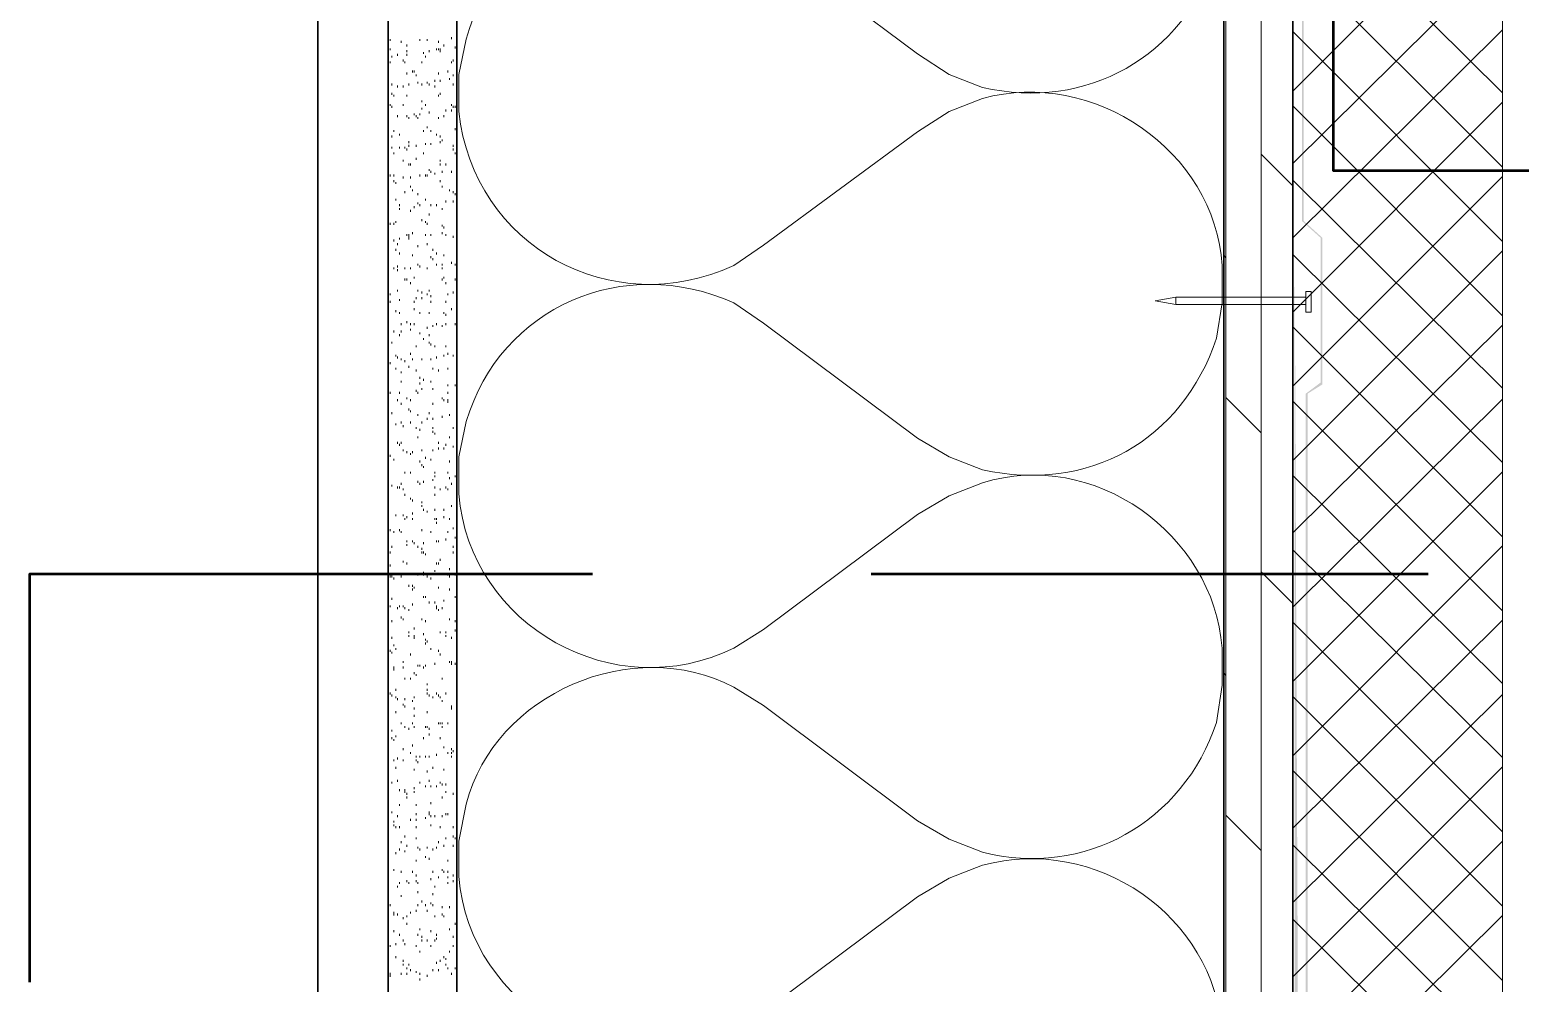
# Model space of a CAD drawing. Header units: inches. Extents: x 5 to 516, y -193 to 129.
# Drawn here: x 48.831 to 49.723, y -190.032 to -189.461 of the extents above; entities that cross this region are included whole.
import ezdxf

# ---------------------------------------------------------------- set-up
doc = ezdxf.new("R2010")
doc.units = ezdxf.units.IN
doc.header["$MEASUREMENT"] = 0
doc.layers.add('PDF7_Geometry', color=7, linetype='Continuous')
doc.layers.add('PDF7_Solid Fills', color=7, linetype='Continuous')

msp = doc.modelspace()

# ---------------------------------------------------------------- hatches: boundary and pattern name
at = {"layer": 'PDF7_Solid Fills', "transparency": 33554559}
h = msp.add_hatch(color=256, dxfattribs=at)
h.paths.add_polyline_path([(49.5935534, -190.8846732), (49.5879978, -189.5746731), (49.5879978, -190.8891177), (49.8679977, -190.8891177), (49.8702199, -190.8846734), (49.9935527, -190.8846734), (49.9935527, -190.8791178), (49.8668867, -190.8791178), (49.8646645, -190.8846734)])
h.paths.add_polyline_path([(49.5935532, -189.5757854), (49.5924421, -172.2280057), (49.5924421, -189.5757854)])
for points in [[(49.5935531, -189.5757843), (49.592442, -189.5757843), (49.6035532, -189.5857843), (49.6046642, -189.5857843)], [(49.6046638, -189.5857844), (49.6035527, -189.5857844), (49.6035527, -189.6724511), (49.5946638, -189.6791176), (49.5957749, -189.6791176), (49.6046638, -189.6735622)], [(49.5957753, -189.6791176), (49.5946642, -189.6791176), (49.5946642, -190.8946733), (49.5957753, -190.8946733)]]:
    msp.add_hatch(color=256, dxfattribs=at).paths.add_polyline_path(points)

# ---------------------------------------------------------------- linework, layer by layer
at = {"layer": 'PDF7_Geometry', "lineweight": 35}
for points in [[(49.545775, -172.2280057), (49.545775, -190.8946738), (49.5868862, -190.8946738), (49.5868862, -172.2280057)], [(49.0035534, -182.0613395), (49.0035534, -190.3857844), (49.0457756, -190.3857844), (49.0457756, -182.0613395)], [(49.045775, -182.0613392), (49.045775, -190.8535621), (49.0868861, -190.8535621), (49.0868861, -182.0613392)]]:
    msp.add_lwpolyline(points, close=True, dxfattribs=at)
at = {"layer": 'PDF7_Geometry', "lineweight": 15}
for points in [[(49.5468861, -190.8946733), (49.5468861, -172.2280051)], [(49.5679975, -190.8946733), (49.5679975, -172.2280051)], [(49.7124417, -189.4991176), (49.5868862, -189.3746732)], [(49.5868867, -189.4980065), (49.7124423, -189.372451)], [(49.2524424, -189.3957844), (49.2702201, -189.4068955), (49.3624424, -189.4757844), (49.3813313, -189.4880066), (49.4013313, -189.4957844)], [(49.5868867, -189.5413398), (49.7124423, -189.4168954)], [(49.7124417, -189.5435622), (49.5868862, -189.4180067)], [(49.5868867, -189.5857844), (49.7124423, -189.46134)], [(49.0468861, -189.4680069), (49.0468861, -189.4668958)], [(49.0535528, -189.469118), (49.0535528, -189.4680069)], [(49.0568861, -189.4713401), (49.0568861, -189.470229)], [(49.0646639, -189.4680069), (49.0646639, -189.4668958)], [(49.0691083, -189.4680069), (49.0691083, -189.4668958)], [(49.075775, -189.469118), (49.075775, -189.4680069)], [(49.0791083, -189.4713401), (49.0791083, -189.470229)], [(49.0835528, -189.4668958), (49.0835528, -189.4657848)], [(49.0924423, -189.4668955), (49.0879979, -189.4880066), (49.0879979, -189.5102288)], [(49.7124417, -189.5880066), (49.5868862, -189.462451)], [(49.0468861, -189.4735622), (49.0468861, -189.4724512)], [(49.0479972, -189.4780071), (49.0479972, -189.476896)], [(49.0513306, -189.476896), (49.0513306, -189.4757844)], [(49.0546639, -189.4802292), (49.0546639, -189.4791181)], [(49.0568861, -189.4746733), (49.0568861, -189.4735622)], [(49.0568861, -189.476896), (49.0568861, -189.4757844)], [(49.0668861, -189.4757844), (49.0668861, -189.4746733)], [(49.0679972, -189.4780071), (49.0679972, -189.476896)], [(49.0702194, -189.4746733), (49.0702194, -189.4735622)], [(49.0746639, -189.4735622), (49.0746639, -189.4724512)], [(49.075775, -189.4735622), (49.075775, -189.4724512)], [(49.0768861, -189.4746733), (49.0768861, -189.4735622), (49.0768861, -189.4724512)], [(49.0846639, -189.4802292), (49.0846639, -189.4791181)], [(49.085775, -189.4724512), (49.085775, -189.4713401)], [(49.0468861, -189.4813403), (49.0468861, -189.4802292)], [(49.055775, -189.4813403), (49.055775, -189.4802292)], [(49.0568861, -189.4880067), (49.0568861, -189.4868956)], [(49.0602194, -189.4868956), (49.0602194, -189.4857845)], [(49.0613306, -189.4868956), (49.0613306, -189.4857845)], [(49.0624417, -189.4891177), (49.0624417, -189.4880067)], [(49.065775, -189.4813403), (49.065775, -189.4802292)], [(49.075775, -189.4880067), (49.075775, -189.4868956)], [(49.0813306, -189.4868956), (49.0813306, -189.4857845)], [(49.0835528, -189.4813403), (49.0835528, -189.4802292)], [(49.0846639, -189.4891177), (49.0846639, -189.4880067)], [(49.0479972, -189.4946736), (49.0479972, -189.4935626)], [(49.0513306, -189.4957847), (49.0513306, -189.4946736)], [(49.0546639, -189.4957847), (49.0546639, -189.4946736)], [(49.0579972, -189.4946736), (49.0579972, -189.4935626)], [(49.0635528, -189.4935626), (49.0635528, -189.4924515)], [(49.065775, -189.4946736), (49.065775, -189.4935626)], [(49.0691083, -189.4935626), (49.0691083, -189.4924515)], [(49.0702194, -189.4946736), (49.0702194, -189.4935626)], [(49.0735528, -189.4924515), (49.0735528, -189.4913404)], [(49.0735528, -189.4957847), (49.0735528, -189.4946736)], [(49.0768861, -189.4924515), (49.0768861, -189.4913404)], [(49.0824417, -189.4913404), (49.0824417, -189.4902288)], [(49.0846639, -189.4946736), (49.0846639, -189.4935626)], [(49.0468861, -189.5068959), (49.0468861, -189.5057848)], [(49.0479972, -189.500229), (49.0479972, -189.4991179)], [(49.0491083, -189.50134), (49.0491083, -189.500229)], [(49.0546639, -189.5068959), (49.0546639, -189.5057848)], [(49.0568861, -189.50134), (49.0568861, -189.500229)], [(49.065775, -189.5046738), (49.065775, -189.5035622)], [(49.0679972, -189.5068959), (49.0679972, -189.5057848)], [(49.075775, -189.50134), (49.075775, -189.500229)], [(49.0768861, -189.500229), (49.0768861, -189.4991179)], [(49.0835528, -189.5068959), (49.0835528, -189.5057848)], [(49.4013313, -189.502451), (49.3813313, -189.5102288), (49.3624424, -189.522451)], [(49.5868867, -189.6302288), (49.7124423, -189.5046732)], [(49.0479972, -189.508007), (49.0479972, -189.5068959)], [(49.0513306, -189.5135623), (49.0513306, -189.5124513)], [(49.0568861, -189.5135623), (49.0568861, -189.5124513)], [(49.0579972, -189.5146734), (49.0579972, -189.5135623)], [(49.0613306, -189.5124513), (49.0613306, -189.5113402)], [(49.0624417, -189.5135623), (49.0624417, -189.5124513)], [(49.0635528, -189.5146734), (49.0635528, -189.5135623)], [(49.0646639, -189.5124513), (49.0646639, -189.5113402)], [(49.065775, -189.5091181), (49.065775, -189.508007)], [(49.0702194, -189.5113402), (49.0702194, -189.5102291)], [(49.075775, -189.5146734), (49.075775, -189.5135623)], [(49.0791083, -189.5135623), (49.0791083, -189.5124513)], [(49.0802194, -189.5102291), (49.0802194, -189.5091181)], [(49.0835528, -189.5102291), (49.0835528, -189.5091181)], [(49.0846639, -189.508007), (49.0846639, -189.5068959)], [(49.085775, -189.508007), (49.085775, -189.5068959)], [(49.7124417, -189.6324509), (49.5868862, -189.5068953)], [(49.0524417, -189.5246735), (49.0524417, -189.5235625)], [(49.0668861, -189.5224514), (49.0668861, -189.5213403)], [(49.0691083, -189.5202293), (49.0691083, -189.5191182)], [(49.0713306, -189.5224514), (49.0713306, -189.5213403)], [(49.0746639, -189.5246735), (49.0746639, -189.5235625)], [(49.085775, -189.5213403), (49.085775, -189.5202293)], [(49.2524424, -189.6024511), (49.2702201, -189.5902288), (49.3624424, -189.522451)], [(49.0479972, -189.5257846), (49.0479972, -189.5246735)], [(49.0479972, -189.5324516), (49.0479972, -189.5313399)], [(49.0524417, -189.5324516), (49.0524417, -189.5313399)], [(49.055775, -189.5324516), (49.055775, -189.5313399)], [(49.0568861, -189.5335626), (49.0568861, -189.5324516)], [(49.0579972, -189.5291178), (49.0579972, -189.5280067)], [(49.0579972, -189.5313399), (49.0579972, -189.5302289)], [(49.0624417, -189.5313399), (49.0624417, -189.5302289)], [(49.0679972, -189.5302289), (49.0679972, -189.5291178)], [(49.0713306, -189.5302289), (49.0713306, -189.5291178)], [(49.0768861, -189.5257846), (49.0768861, -189.5246735)], [(49.0779972, -189.5280067), (49.0779972, -189.5268957)], [(49.0846639, -189.5313399), (49.0846639, -189.5302289)], [(49.0846639, -189.5335626), (49.0846639, -189.5324516)], [(49.0868861, -189.5280067), (49.0868861, -189.5268957)], [(49.0491083, -189.5357848), (49.0491083, -189.5346737)], [(49.0546639, -189.540229), (49.0546639, -189.539118)], [(49.0579972, -189.5424512), (49.0579972, -189.5413401)], [(49.0591083, -189.5424512), (49.0591083, -189.5413401)], [(49.0624417, -189.539118), (49.0624417, -189.5380069)], [(49.0668861, -189.5357848), (49.0668861, -189.5346737)], [(49.0768861, -189.540229), (49.0768861, -189.539118)], [(49.0768861, -189.5424512), (49.0768861, -189.5413401)], [(49.0802194, -189.5424512), (49.0802194, -189.5413401)], [(49.085775, -189.5357848), (49.085775, -189.5346737)], [(49.5868867, -189.5546732), (49.5679979, -189.5357843)], [(49.0468861, -189.5491181), (49.0468861, -189.5480071)], [(49.0491083, -189.5491181), (49.0491083, -189.5480071)], [(49.0546639, -189.5502292), (49.0546639, -189.5491181)], [(49.0591083, -189.5502292), (49.0591083, -189.5491181)], [(49.0646639, -189.5491181), (49.0646639, -189.5480071)], [(49.0679972, -189.5491181), (49.0679972, -189.5480071)], [(49.0691083, -189.5491181), (49.0691083, -189.5480071)], [(49.0702194, -189.5457844), (49.0702194, -189.5446733)], [(49.0713306, -189.546896), (49.0713306, -189.5457844)], [(49.0735528, -189.5480071), (49.0735528, -189.546896)], [(49.0779972, -189.546896), (49.0779972, -189.5457844)], [(49.0835528, -189.546896), (49.0835528, -189.5457844)], [(49.0868861, -189.5491181), (49.0868861, -189.5480071)], [(49.5868867, -189.6746731), (49.7124423, -189.5491175)], [(49.0491083, -189.5524513), (49.0491083, -189.5513403)], [(49.0502194, -189.5535624), (49.0502194, -189.5524513)], [(49.055775, -189.5591177), (49.055775, -189.5580066)], [(49.0591083, -189.5557845), (49.0591083, -189.5546734)], [(49.0602194, -189.5580066), (49.0602194, -189.5568956)], [(49.0635528, -189.5602294), (49.0635528, -189.5591177)], [(49.0768861, -189.5524513), (49.0768861, -189.5513403)], [(49.0779972, -189.5557845), (49.0779972, -189.5546734)], [(49.0824417, -189.5580066), (49.0824417, -189.5568956)], [(49.0846639, -189.5591177), (49.0846639, -189.5580066)], [(49.7124417, -189.6757844), (49.5868862, -189.55134)], [(49.0502194, -189.5635625), (49.0502194, -189.5624515)], [(49.0524417, -189.5668957), (49.0524417, -189.5657847)], [(49.0524417, -189.5691179), (49.0524417, -189.5680068)], [(49.0613306, -189.5680068), (49.0613306, -189.5668957)], [(49.0635528, -189.5657847), (49.0635528, -189.5646736)], [(49.0679972, -189.5635625), (49.0679972, -189.5624515)], [(49.0713306, -189.5668957), (49.0713306, -189.5657847)], [(49.0746639, -189.5668957), (49.0746639, -189.5657847)], [(49.0779972, -189.5691179), (49.0779972, -189.5680068)], [(49.0802194, -189.5646736), (49.0802194, -189.5635625)], [(49.0846639, -189.5646736), (49.0846639, -189.5635625)], [(49.0868861, -189.5624515), (49.0868861, -189.5613404)], [(49.045775, -189.5702289), (49.045775, -189.5691179)], [(49.0468861, -189.578007), (49.0468861, -189.5768959)], [(49.0491083, -189.578007), (49.0491083, -189.5768959)], [(49.0502194, -189.5768959), (49.0502194, -189.5757848)], [(49.0591083, -189.5702289), (49.0591083, -189.5691179)], [(49.065775, -189.5757848), (49.065775, -189.5746738)], [(49.0679972, -189.5768959), (49.0679972, -189.5757848)], [(49.0691083, -189.578007), (49.0691083, -189.5768959)], [(49.0702194, -189.5724511), (49.0702194, -189.57134)], [(49.0524417, -189.5868955), (49.0524417, -189.5857844)], [(49.0568861, -189.5846734), (49.0568861, -189.5835623)], [(49.0579972, -189.5868955), (49.0579972, -189.5857844), (49.0579972, -189.5846734), (49.0579972, -189.5835623)], [(49.0602194, -189.5835623), (49.0602194, -189.5824512)], [(49.0679972, -189.5846734), (49.0679972, -189.5835623)], [(49.0713306, -189.5846734), (49.0713306, -189.5835623)], [(49.0779972, -189.579118), (49.0779972, -189.578007)], [(49.0791083, -189.5802291), (49.0791083, -189.579118)], [(49.0802194, -189.5846734), (49.0802194, -189.5835623)], [(49.0846639, -189.5857844), (49.0846639, -189.5846734)], [(49.0868861, -189.5824512), (49.0868861, -189.5813402)], [(49.0491083, -189.5880071), (49.0491083, -189.5868955)], [(49.0502194, -189.5935624), (49.0502194, -189.5924514)], [(49.0513306, -189.5902293), (49.0513306, -189.5891182)], [(49.0524417, -189.5957846), (49.0524417, -189.5946735)], [(49.0635528, -189.5913403), (49.0635528, -189.5902293)], [(49.0691083, -189.5902293), (49.0691083, -189.5891182)], [(49.0724417, -189.5935624), (49.0724417, -189.5924514)], [(49.0746639, -189.5957846), (49.0746639, -189.5946735)], [(49.5868867, -189.7191177), (49.7124423, -189.5935621)], [(49.0491083, -189.6046737), (49.0491083, -189.6035626)], [(49.0513306, -189.6035626), (49.0513306, -189.6024515)], [(49.055775, -189.6046737), (49.055775, -189.6035626)], [(49.0591083, -189.6046737), (49.0591083, -189.6035626)], [(49.0602194, -189.5968957), (49.0602194, -189.5957846)], [(49.0635528, -189.6024515), (49.0635528, -189.6013399)], [(49.0646639, -189.6035626), (49.0646639, -189.6024515)], [(49.0691083, -189.6046737), (49.0691083, -189.6035626)], [(49.0713306, -189.5980067), (49.0713306, -189.5968957)], [(49.0724417, -189.5991178), (49.0724417, -189.5980067)], [(49.0746639, -189.6024515), (49.0746639, -189.6013399)], [(49.0779972, -189.6024515), (49.0779972, -189.6013399)], [(49.0779972, -189.6046737), (49.0779972, -189.6035626)], [(49.0791083, -189.5968957), (49.0791083, -189.5957846)], [(49.0835528, -189.6013399), (49.0835528, -189.6002289)], [(49.085775, -189.6024515), (49.085775, -189.6013399)], [(49.5413313, -189.6457844), (49.5446646, -189.6246732), (49.5446646, -189.602451)], [(49.5468861, -189.5980064), (49.545775, -189.5957842)], [(49.7124417, -189.7202288), (49.5868862, -189.5957843)], [(49.045775, -189.6068958), (49.045775, -189.6057847)], [(49.0513306, -189.6057847), (49.0513306, -189.6046737)], [(49.055775, -189.6113401), (49.055775, -189.610229)], [(49.0568861, -189.6113401), (49.0568861, -189.610229)], [(49.0591083, -189.6135622), (49.0591083, -189.6124511)], [(49.0613306, -189.610229), (49.0613306, -189.6091179)], [(49.0779972, -189.6113401), (49.0779972, -189.610229)], [(49.0791083, -189.610229), (49.0791083, -189.6091179)], [(49.0802194, -189.6135622), (49.0802194, -189.6124511)], [(49.085775, -189.6113401), (49.085775, -189.610229)], [(49.0868861, -189.6124511), (49.0868861, -189.6113401)], [(49.0468861, -189.6202292), (49.0468861, -189.6191181)], [(49.0513306, -189.618007), (49.0513306, -189.616896)], [(49.0624417, -189.6224513), (49.0624417, -189.6213402)], [(49.0635528, -189.618007), (49.0635528, -189.616896)], [(49.065775, -189.6191181), (49.065775, -189.618007)], [(49.065775, -189.6224513), (49.065775, -189.6213402)], [(49.0691083, -189.6202292), (49.0691083, -189.6191181)], [(49.0702194, -189.618007), (49.0702194, -189.616896)], [(49.0713306, -189.6213402), (49.0713306, -189.6202292)], [(49.0813306, -189.6202292), (49.0813306, -189.6191181)], [(49.0846639, -189.6191181), (49.0846639, -189.618007)], [(49.5168862, -189.62134), (49.594664, -189.62134)], [(49.0468861, -189.6246734), (49.0468861, -189.6235624)], [(49.0502194, -189.6302293), (49.0502194, -189.6291177)], [(49.0524417, -189.6235624), (49.0524417, -189.6224513)], [(49.0524417, -189.6313404), (49.0524417, -189.6302293)], [(49.0613306, -189.6246734), (49.0613306, -189.6235624)], [(49.0613306, -189.6291177), (49.0613306, -189.6280066)], [(49.0646639, -189.6313404), (49.0646639, -189.6302293)], [(49.0702194, -189.6313404), (49.0702194, -189.6302293)], [(49.0713306, -189.6246734), (49.0713306, -189.6235624)], [(49.0791083, -189.6313404), (49.0791083, -189.6302293)], [(49.0802194, -189.6246734), (49.0802194, -189.6235624)], [(49.0835528, -189.6291177), (49.0835528, -189.6280066)], [(49.0868861, -189.6313404), (49.0868861, -189.6302293)], [(49.2524424, -189.6246732), (49.2702201, -189.6368955), (49.3624424, -189.7057844), (49.3813313, -189.7168955), (49.4013313, -189.7246732)], [(49.5168862, -189.6257842), (49.594664, -189.6257842)], [(49.0535528, -189.6380068), (49.0535528, -189.6368957)], [(49.0568861, -189.6368957), (49.0568861, -189.6357847)], [(49.0591083, -189.6380068), (49.0591083, -189.6368957)], [(49.0613306, -189.6380068), (49.0613306, -189.6368957)], [(49.0691083, -189.6402289), (49.0691083, -189.6391179)], [(49.0724417, -189.6391179), (49.0724417, -189.6380068)], [(49.0746639, -189.6380068), (49.0746639, -189.6368957)], [(49.0779972, -189.6391179), (49.0779972, -189.6380068)], [(49.0802194, -189.6324515), (49.0802194, -189.6313404)], [(49.0802194, -189.6380068), (49.0802194, -189.6368957)], [(49.085775, -189.6380068), (49.085775, -189.6368957)], [(49.7124417, -189.7646731), (49.5868862, -189.6391176)], [(49.5868867, -189.762451), (49.7124423, -189.6380065)], [(49.0479972, -189.649118), (49.0479972, -189.648007)], [(49.0491083, -189.6424511), (49.0491083, -189.64134)], [(49.0524417, -189.6446737), (49.0524417, -189.6435627)], [(49.0535528, -189.6424511), (49.0535528, -189.64134)], [(49.0591083, -189.64134), (49.0591083, -189.6402289)], [(49.0646639, -189.6435627), (49.0646639, -189.6424511)], [(49.0668861, -189.6468959), (49.0668861, -189.6457848)], [(49.0702194, -189.6446737), (49.0702194, -189.6435627)], [(49.0702194, -189.649118), (49.0702194, -189.648007)], [(49.0502194, -189.6568955), (49.0502194, -189.6557844)], [(49.0513306, -189.6580071), (49.0513306, -189.6568955)], [(49.0591083, -189.6557844), (49.0591083, -189.6546733)], [(49.0624417, -189.6513402), (49.0624417, -189.6502291)], [(49.0713306, -189.6502291), (49.0713306, -189.649118)], [(49.0735528, -189.6513402), (49.0735528, -189.6502291)], [(49.0746639, -189.6580071), (49.0746639, -189.6568955)], [(49.0802194, -189.6513402), (49.0802194, -189.6502291)], [(49.0813306, -189.6557844), (49.0813306, -189.6546733)], [(49.0846639, -189.6568955), (49.0846639, -189.6557844)], [(49.0468861, -189.6613403), (49.0468861, -189.6602292)], [(49.0502194, -189.6646735), (49.0502194, -189.6635624)], [(49.0535528, -189.6591182), (49.0535528, -189.6580071)], [(49.0535528, -189.6668956), (49.0535528, -189.6657846)], [(49.055775, -189.6602292), (49.055775, -189.6591182)], [(49.0579972, -189.6635624), (49.0579972, -189.6624514)], [(49.0602194, -189.6591182), (49.0602194, -189.6580071)], [(49.0624417, -189.6657846), (49.0624417, -189.6646735)], [(49.065775, -189.6591182), (49.065775, -189.6580071)], [(49.0713306, -189.6591182), (49.0713306, -189.6580071)], [(49.0724417, -189.6646735), (49.0724417, -189.6635624)], [(49.075775, -189.6657846), (49.075775, -189.6646735)], [(49.0813306, -189.6646735), (49.0813306, -189.6635624)], [(49.0868861, -189.6635624), (49.0868861, -189.6624514)], [(49.0535528, -189.6724515), (49.0535528, -189.6713405)], [(49.0646639, -189.6702288), (49.0646639, -189.6691178)], [(49.0646639, -189.6735626), (49.0646639, -189.6724515)], [(49.0668861, -189.6713405), (49.0668861, -189.6702288)], [(49.0713306, -189.6724515), (49.0713306, -189.6713405)], [(49.0813306, -189.6746737), (49.0813306, -189.6735626)], [(49.085775, -189.6746737), (49.085775, -189.6735626)], [(49.0868861, -189.6735626), (49.0868861, -189.6724515)], [(49.0468861, -189.6791179), (49.0468861, -189.6780069)], [(49.0513306, -189.6835622), (49.0513306, -189.6824511)], [(49.0524417, -189.6791179), (49.0524417, -189.6780069)], [(49.0568861, -189.6824511), (49.0568861, -189.6813401)], [(49.0591083, -189.6835622), (49.0591083, -189.6824511)], [(49.0624417, -189.6780069), (49.0624417, -189.6768958)], [(49.0635528, -189.6791179), (49.0635528, -189.6780069)], [(49.065775, -189.6768958), (49.065775, -189.6757847)], [(49.0779972, -189.6824511), (49.0779972, -189.6813401)], [(49.0791083, -189.6835622), (49.0791083, -189.6824511)], [(49.0813306, -189.6791179), (49.0813306, -189.6780069)], [(49.0813306, -189.6846733), (49.0813306, -189.6835622), (49.0813306, -189.6824511)], [(49.5679975, -189.7024509), (49.5468864, -189.6813398)], [(49.7124417, -189.8091177), (49.5868862, -189.6835622)], [(49.5868867, -189.8068953), (49.7124423, -189.6824509)], [(49.0479972, -189.6913402), (49.0479972, -189.6902292)], [(49.0535528, -189.6857849), (49.0535528, -189.6846733)], [(49.0579972, -189.6891181), (49.0579972, -189.688007)], [(49.0591083, -189.6902292), (49.0591083, -189.6891181)], [(49.0635528, -189.6924513), (49.0635528, -189.6913402)], [(49.0702194, -189.6913402), (49.0702194, -189.6902292)], [(49.0724417, -189.6857849), (49.0724417, -189.6846733)], [(49.0779972, -189.6935623), (49.0779972, -189.6924513)], [(49.0824417, -189.6924513), (49.0824417, -189.6913402)], [(49.0868861, -189.6902292), (49.0868861, -189.6891181)], [(49.0502194, -189.6980066), (49.0502194, -189.6968955)], [(49.0535528, -189.6968955), (49.0535528, -189.6957845)], [(49.0546639, -189.6991183), (49.0546639, -189.6980066)], [(49.0591083, -189.6968955), (49.0591083, -189.6957845)], [(49.0624417, -189.7002293), (49.0624417, -189.6991183)], [(49.0646639, -189.7013404), (49.0646639, -189.7002293)], [(49.065775, -189.6968955), (49.065775, -189.6957845)], [(49.0691083, -189.6946734), (49.0691083, -189.6935623)], [(49.0724417, -189.6946734), (49.0724417, -189.6935623)], [(49.0724417, -189.7002293), (49.0724417, -189.6991183)], [(49.0724417, -189.7024514), (49.0724417, -189.7013404)], [(49.0846639, -189.7002293), (49.0846639, -189.6991183)], [(49.0868861, -189.7013404), (49.0868861, -189.7002293)], [(49.0924423, -189.6957844), (49.0879979, -189.7168955), (49.0879979, -189.7391177)], [(49.0513306, -189.7091178), (49.0513306, -189.7080068)], [(49.0524417, -189.7102289), (49.0524417, -189.7091178)], [(49.0535528, -189.7091178), (49.0535528, -189.7080068)], [(49.0635528, -189.7057846), (49.0635528, -189.7046736)], [(49.0735528, -189.7035625), (49.0735528, -189.7024514)], [(49.075775, -189.7091178), (49.075775, -189.7080068)], [(49.0802194, -189.7102289), (49.0802194, -189.7091178)], [(49.0824417, -189.7057846), (49.0824417, -189.7046736)], [(49.0846639, -189.71134), (49.0846639, -189.7102289)], [(49.045775, -189.7180069), (49.045775, -189.7168959)], [(49.0468861, -189.7168959), (49.0468861, -189.7157848)], [(49.0491083, -189.719118), (49.0491083, -189.7180069)], [(49.0546639, -189.7135627), (49.0546639, -189.712451)], [(49.0568861, -189.7146737), (49.0568861, -189.7135627)], [(49.0591083, -189.7157848), (49.0591083, -189.7146737)], [(49.0602194, -189.7146737), (49.0602194, -189.7135627)], [(49.0646639, -189.7202291), (49.0646639, -189.719118)], [(49.065775, -189.7135627), (49.065775, -189.712451)], [(49.0679972, -189.7180069), (49.0679972, -189.7168959)], [(49.0713306, -189.719118), (49.0713306, -189.7180069)], [(49.0724417, -189.7135627), (49.0724417, -189.712451)], [(49.075775, -189.712451), (49.075775, -189.71134)], [(49.0791083, -189.712451), (49.0791083, -189.71134)], [(49.0824417, -189.7202291), (49.0824417, -189.719118)], [(49.0868861, -189.7157848), (49.0868861, -189.7146737)], [(49.055775, -189.726896), (49.055775, -189.7257844)], [(49.0591083, -189.726896), (49.0591083, -189.7257844)], [(49.065775, -189.7224512), (49.065775, -189.7213401)], [(49.0668861, -189.7235623), (49.0668861, -189.7224512)], [(49.0735528, -189.726896), (49.0735528, -189.7257844)], [(49.0735528, -189.7291182), (49.0735528, -189.7280071)], [(49.0813306, -189.726896), (49.0813306, -189.7257844)], [(49.085775, -189.7291182), (49.085775, -189.7280071)], [(49.7124417, -189.852451), (49.5868862, -189.7280065)], [(49.5868867, -189.8513399), (49.7124423, -189.7257844)], [(49.045775, -189.7302292), (49.045775, -189.7291182)], [(49.045775, -189.7346735), (49.045775, -189.7335624)], [(49.0479972, -189.7346735), (49.0479972, -189.7335624)], [(49.0513306, -189.7357846), (49.0513306, -189.7346735)], [(49.0524417, -189.7357846), (49.0524417, -189.7346735)], [(49.0535528, -189.7335624), (49.0535528, -189.7324513)], [(49.0546639, -189.7368956), (49.0546639, -189.7357846)], [(49.0635528, -189.7324513), (49.0635528, -189.7313403)], [(49.0646639, -189.7335624), (49.0646639, -189.7324513)], [(49.0668861, -189.7324513), (49.0668861, -189.7313403)], [(49.0724417, -189.7313403), (49.0724417, -189.7302292)], [(49.0735528, -189.7357846), (49.0735528, -189.7346735)], [(49.0768861, -189.7368956), (49.0768861, -189.7357846)], [(49.0802194, -189.7357846), (49.0802194, -189.7346735)], [(49.0813306, -189.7368956), (49.0813306, -189.7357846)], [(49.0824417, -189.7302292), (49.0824417, -189.7291182)], [(49.0835528, -189.7335624), (49.0835528, -189.7324513)], [(49.2524424, -189.8313399), (49.2702201, -189.8202288), (49.3624424, -189.7513399), (49.3813313, -189.7402288), (49.4013313, -189.732451)], [(49.055775, -189.7402288), (49.055775, -189.7391178)], [(49.0591083, -189.7424515), (49.0591083, -189.7413404)], [(49.0602194, -189.7435626), (49.0602194, -189.7424515)], [(49.065775, -189.7446736), (49.065775, -189.7435626)], [(49.065775, -189.7468958), (49.065775, -189.7457847)], [(49.0735528, -189.7402288), (49.0735528, -189.7391178)], [(49.0835528, -189.7468958), (49.0835528, -189.7457847)], [(49.045775, -189.7480068), (49.045775, -189.7468958)], [(49.0502194, -189.7524511), (49.0502194, -189.75134)], [(49.0546639, -189.7524511), (49.0546639, -189.75134)], [(49.055775, -189.7546738), (49.055775, -189.7535622)], [(49.0568861, -189.7535622), (49.0568861, -189.7524511)], [(49.0602194, -189.75134), (49.0602194, -189.750229)], [(49.0602194, -189.7546738), (49.0602194, -189.7535622)], [(49.0668861, -189.7491179), (49.0668861, -189.7480068)], [(49.0691083, -189.750229), (49.0691083, -189.7491179)], [(49.0735528, -189.7491179), (49.0735528, -189.7480068)], [(49.0735528, -189.7546738), (49.0735528, -189.7535622)], [(49.0746639, -189.7546738), (49.0746639, -189.7535622)], [(49.0791083, -189.7491179), (49.0791083, -189.7480068)], [(49.0791083, -189.7535622), (49.0791083, -189.7524511)], [(49.0824417, -189.7546738), (49.0824417, -189.7535622)], [(49.0468861, -189.7613402), (49.0468861, -189.7602291)], [(49.0491083, -189.7624513), (49.0491083, -189.7613402)], [(49.0524417, -189.7613402), (49.0524417, -189.7602291)], [(49.0535528, -189.7624513), (49.0535528, -189.7613402)], [(49.065775, -189.7613402), (49.065775, -189.7602291)], [(49.0713306, -189.7624513), (49.0713306, -189.7613402)], [(49.0746639, -189.7568959), (49.0746639, -189.7557849)], [(49.0813306, -189.7624513), (49.0813306, -189.7613402)], [(49.0846639, -189.7602291), (49.0846639, -189.7591181)], [(49.085775, -189.7657845), (49.085775, -189.7646734)], [(49.0468861, -189.7746736), (49.0468861, -189.7735625)], [(49.0479972, -189.7713404), (49.0479972, -189.7702293)], [(49.0568861, -189.7680066), (49.0568861, -189.7668955)], [(49.0568861, -189.7702293), (49.0568861, -189.7691182)], [(49.0602194, -189.7680066), (49.0602194, -189.7668955)], [(49.0613306, -189.7691182), (49.0613306, -189.7680066)], [(49.0635528, -189.7713404), (49.0635528, -189.7702293)], [(49.065775, -189.7724514), (49.065775, -189.7713404)], [(49.065775, -189.7746736), (49.065775, -189.7735625)], [(49.0668861, -189.7691182), (49.0668861, -189.7680066)], [(49.0668861, -189.7746736), (49.0668861, -189.7735625)], [(49.0746639, -189.7680066), (49.0746639, -189.7668955)], [(49.075775, -189.7680066), (49.075775, -189.7668955)], [(49.0802194, -189.7668955), (49.0802194, -189.7657845)], [(49.0846639, -189.7713404), (49.0846639, -189.7702293)], [(49.0846639, -189.7746736), (49.0846639, -189.7735625)], [(49.7124417, -189.8968953), (49.5868862, -189.7724509)], [(49.5868867, -189.8957843), (49.7124423, -189.7702287)], [(49.0468861, -189.7824516), (49.0468861, -189.78134)], [(49.0546639, -189.7802289), (49.0546639, -189.7791178)], [(49.0568861, -189.78134), (49.0568861, -189.7802289)], [(49.0679972, -189.7757846), (49.0679972, -189.7746736)], [(49.0746639, -189.78134), (49.0746639, -189.7802289)], [(49.075775, -189.78134), (49.075775, -189.7802289)], [(49.0768861, -189.7791178), (49.0768861, -189.7780068)], [(49.0468861, -189.789118), (49.0468861, -189.7880069)], [(49.0491083, -189.7902291), (49.0491083, -189.789118)], [(49.0535528, -189.789118), (49.0535528, -189.7880069), (49.0535528, -189.7868959)], [(49.0635528, -189.7880069), (49.0635528, -189.7868959)], [(49.0668861, -189.7880069), (49.0668861, -189.7868959), (49.0668861, -189.7857848)], [(49.0691083, -189.789118), (49.0691083, -189.7880069)], [(49.0713306, -189.7902291), (49.0713306, -189.789118)], [(49.0735528, -189.7857848), (49.0735528, -189.7846737)], [(49.0813306, -189.7880069), (49.0813306, -189.7868959)], [(49.0824417, -189.7846737), (49.0824417, -189.7835626)], [(49.0824417, -189.789118), (49.0824417, -189.7880069)], [(49.085775, -189.7880069), (49.085775, -189.7868959)], [(49.0868861, -189.7846737), (49.0868861, -189.7835626)], [(49.5868867, -189.8046732), (49.5679979, -189.7857843)], [(49.0579972, -189.7946733), (49.0579972, -189.7935622)], [(49.0602194, -189.7946733), (49.0602194, -189.7935622)], [(49.0602194, -189.796896), (49.0602194, -189.7957844)], [(49.0613306, -189.7957844), (49.0613306, -189.7946733)], [(49.0668861, -189.8013403), (49.0668861, -189.8002292)], [(49.0679972, -189.8013403), (49.0679972, -189.8002292)], [(49.075775, -189.7957844), (49.075775, -189.7946733)], [(49.0824417, -189.796896), (49.0824417, -189.7957844)], [(49.085775, -189.8013403), (49.085775, -189.8002292)], [(49.0468861, -189.8068956), (49.0468861, -189.8057845)], [(49.0479972, -189.8024513), (49.0479972, -189.8013403)], [(49.0513306, -189.8080067), (49.0513306, -189.8068956)], [(49.0524417, -189.8068956), (49.0524417, -189.8057845)], [(49.0546639, -189.8068956), (49.0546639, -189.8057845)], [(49.055775, -189.8080067), (49.055775, -189.8068956)], [(49.0579972, -189.8091177), (49.0579972, -189.8080067)], [(49.0602194, -189.8057845), (49.0602194, -189.8046735)], [(49.0702194, -189.8046735), (49.0702194, -189.8035624)], [(49.0735528, -189.8046735), (49.0735528, -189.8035624)], [(49.0746639, -189.8080067), (49.0746639, -189.8068956), (49.0746639, -189.8057845)], [(49.0779972, -189.8080067), (49.0779972, -189.8068956)], [(49.0791083, -189.8035624), (49.0791083, -189.8024513)], [(49.0479972, -189.8157847), (49.0479972, -189.8146736)], [(49.0535528, -189.8135626), (49.0535528, -189.8124515)], [(49.0546639, -189.8146736), (49.0546639, -189.8135626)], [(49.065775, -189.8146736), (49.065775, -189.8135626)], [(49.0679972, -189.8157847), (49.0679972, -189.8146736)], [(49.0824417, -189.8146736), (49.0824417, -189.8135626)], [(49.085775, -189.8157847), (49.085775, -189.8146736)], [(49.7124417, -189.94134), (49.5868862, -189.8157844)], [(49.5868867, -189.9391175), (49.7124423, -189.8146731)], [(49.0479972, -189.8257849), (49.0479972, -189.8246738)], [(49.0579972, -189.8224511), (49.0579972, -189.82134)], [(49.0613306, -189.820229), (49.0613306, -189.8191179)], [(49.0613306, -189.8257849), (49.0613306, -189.8246738), (49.0613306, -189.8235622)], [(49.0668861, -189.8235622), (49.0668861, -189.8224511)], [(49.0679972, -189.8268959), (49.0679972, -189.8257849)], [(49.0691083, -189.828007), (49.0691083, -189.8268959)], [(49.0802194, -189.8224511), (49.0802194, -189.82134)], [(49.0802194, -189.8246738), (49.0802194, -189.8235622)], [(49.0835528, -189.8257849), (49.0835528, -189.8246738)], [(49.085775, -189.82134), (49.085775, -189.820229)], [(49.0468861, -189.8335623), (49.0468861, -189.8324512)], [(49.0479972, -189.8346734), (49.0479972, -189.8335623)], [(49.0491083, -189.8302291), (49.0491083, -189.8291181)], [(49.0502194, -189.8324512), (49.0502194, -189.8313402)], [(49.0591083, -189.8357844), (49.0591083, -189.8346734)], [(49.0679972, -189.8291181), (49.0679972, -189.828007)], [(49.0713306, -189.8324512), (49.0713306, -189.8313402)], [(49.075775, -189.8335623), (49.075775, -189.8324512)], [(49.0768861, -189.8357844), (49.0768861, -189.8346734)], [(49.0868861, -189.8291181), (49.0868861, -189.828007)], [(49.5413313, -189.8757844), (49.5446646, -189.8535622), (49.5446646, -189.8313399)], [(49.0491083, -189.8446735), (49.0491083, -189.8435625), (49.0491083, -189.8424514)], [(49.0546639, -189.8402293), (49.0546639, -189.8391182)], [(49.0546639, -189.8435625), (49.0546639, -189.8424514)], [(49.0635528, -189.8424514), (49.0635528, -189.8413403)], [(49.0646639, -189.8424514), (49.0646639, -189.8413403)], [(49.0668861, -189.8435625), (49.0668861, -189.8424514)], [(49.0735528, -189.8413403), (49.0735528, -189.8402293)], [(49.0824417, -189.8402293), (49.0824417, -189.8391182)], [(49.0835528, -189.8413403), (49.0835528, -189.8402293), (49.0835528, -189.8391182)], [(49.085775, -189.8413403), (49.085775, -189.8402293)], [(49.0868861, -189.8391182), (49.0868861, -189.8380072)], [(49.0868861, -189.8424514), (49.0868861, -189.8413403)], [(49.055775, -189.8502289), (49.055775, -189.8491178)], [(49.0591083, -189.8502289), (49.0591083, -189.8491178)], [(49.0613306, -189.8468957), (49.0613306, -189.8457846)], [(49.0624417, -189.8480067), (49.0624417, -189.8468957)], [(49.0691083, -189.8535626), (49.0691083, -189.8524516)], [(49.5468861, -189.8480065), (49.545775, -189.8457842)], [(49.0468861, -189.859118), (49.0468861, -189.8580069)], [(49.0479972, -189.860229), (49.0479972, -189.859118)], [(49.0502194, -189.8568958), (49.0502194, -189.8557848)], [(49.0502194, -189.8613401), (49.0502194, -189.860229)], [(49.0513306, -189.8624512), (49.0513306, -189.8613401)], [(49.055775, -189.8624512), (49.055775, -189.8613401)], [(49.0602194, -189.8635622), (49.0602194, -189.8624512)], [(49.0613306, -189.8613401), (49.0613306, -189.860229)], [(49.0691083, -189.8568958), (49.0691083, -189.8557848)], [(49.0691083, -189.859118), (49.0691083, -189.8580069)], [(49.0702194, -189.860229), (49.0702194, -189.859118)], [(49.0724417, -189.8613401), (49.0724417, -189.860229)], [(49.0746639, -189.859118), (49.0746639, -189.8580069)], [(49.075775, -189.860229), (49.075775, -189.859118)], [(49.0768861, -189.8613401), (49.0768861, -189.860229)], [(49.0779972, -189.8635622), (49.0779972, -189.8624512)], [(49.0802194, -189.859118), (49.0802194, -189.8580069)], [(49.2524424, -189.8546733), (49.2702201, -189.8657844), (49.3624424, -189.9346733), (49.3813313, -189.9457844), (49.4013313, -189.9535622)], [(49.7124417, -189.9857843), (49.5868862, -189.8602287)], [(49.5868867, -189.9835622), (49.7124423, -189.8591177)], [(49.0502194, -189.8702292), (49.0502194, -189.8691181)], [(49.0546639, -189.8657849), (49.0546639, -189.8646733)], [(49.055775, -189.866896), (49.055775, -189.8657849)], [(49.0613306, -189.8680071), (49.0613306, -189.866896)], [(49.0613306, -189.8724513), (49.0613306, -189.8713402)], [(49.0691083, -189.8702292), (49.0691083, -189.8691181)], [(49.0835528, -189.8680071), (49.0835528, -189.866896), (49.0835528, -189.8657849)], [(49.0479972, -189.8813404), (49.0479972, -189.8802293)], [(49.0535528, -189.8768956), (49.0535528, -189.8757845)], [(49.055775, -189.8791177), (49.055775, -189.8780067)], [(49.0579972, -189.8802293), (49.0579972, -189.8791177)], [(49.0602194, -189.8768956), (49.0602194, -189.8757845)], [(49.0613306, -189.8791177), (49.0613306, -189.8780067)], [(49.0679972, -189.8791177), (49.0679972, -189.8780067)], [(49.0691083, -189.8791177), (49.0691083, -189.8780067)], [(49.0702194, -189.8802293), (49.0702194, -189.8791177)], [(49.075775, -189.8768956), (49.075775, -189.8757845)], [(49.0768861, -189.8768956), (49.0768861, -189.8757845)], [(49.0779972, -189.8768956), (49.0779972, -189.8757845)], [(49.0779972, -189.8791177), (49.0779972, -189.8780067)], [(49.0813306, -189.8768956), (49.0813306, -189.8757845)], [(49.0868861, -189.8757845), (49.0868861, -189.8746735)], [(49.0479972, -189.8857847), (49.0479972, -189.8846736)], [(49.0491083, -189.8868957), (49.0491083, -189.8857847)], [(49.0502194, -189.8846736), (49.0502194, -189.8835625)], [(49.0602194, -189.8902289), (49.0602194, -189.8891179)], [(49.0668861, -189.8857847), (49.0668861, -189.8846736)], [(49.0702194, -189.8835625), (49.0702194, -189.8824515)], [(49.0768861, -189.8857847), (49.0768861, -189.8846736)], [(49.0491083, -189.899118), (49.0491083, -189.898007)], [(49.0513306, -189.898007), (49.0513306, -189.8968959)], [(49.0546639, -189.8924511), (49.0546639, -189.89134)], [(49.0546639, -189.899118), (49.0546639, -189.898007)], [(49.0591083, -189.8946738), (49.0591083, -189.8935627)], [(49.0624417, -189.8968959), (49.0624417, -189.8957848)], [(49.0624417, -189.899118), (49.0624417, -189.898007)], [(49.0646639, -189.8968959), (49.0646639, -189.8957848)], [(49.0679972, -189.8968959), (49.0679972, -189.8957848)], [(49.0702194, -189.8968959), (49.0702194, -189.8957848)], [(49.0746639, -189.8957848), (49.0746639, -189.8946738)], [(49.0791083, -189.89134), (49.0791083, -189.8902289)], [(49.0813306, -189.8946738), (49.0813306, -189.8935627)], [(49.0835528, -189.8924511), (49.0835528, -189.89134)], [(49.0835528, -189.8946738), (49.0835528, -189.8935627)], [(49.0835528, -189.8968959), (49.0835528, -189.8957848)], [(49.0846639, -189.8935627), (49.0846639, -189.8924511)], [(49.0502194, -189.9035623), (49.0502194, -189.9024512)], [(49.0613306, -189.9046734), (49.0613306, -189.9035623)], [(49.0635528, -189.9002291), (49.0635528, -189.899118)], [(49.0691083, -189.9057844), (49.0691083, -189.9046734)], [(49.0724417, -189.9035623), (49.0724417, -189.9024512)], [(49.0791083, -189.9046734), (49.0791083, -189.9035623)], [(49.7124417, -190.0302289), (49.5868862, -189.9046733)], [(49.5868867, -190.0280065), (49.7124423, -189.9024509)], [(49.0479972, -189.9124514), (49.0479972, -189.9113403)], [(49.0513306, -189.9113403), (49.0513306, -189.9102293)], [(49.0524417, -189.9168957), (49.0524417, -189.9157846)], [(49.055775, -189.9180067), (49.055775, -189.9168957), (49.055775, -189.9157846)], [(49.0613306, -189.9157846), (49.0613306, -189.9146735)], [(49.0646639, -189.9124514), (49.0646639, -189.9113403)], [(49.0679972, -189.9146735), (49.0679972, -189.9135625)], [(49.0702194, -189.9113403), (49.0702194, -189.9102293)], [(49.0713306, -189.9146735), (49.0713306, -189.9135625)], [(49.0746639, -189.9146735), (49.0746639, -189.9135625)], [(49.0768861, -189.9124514), (49.0768861, -189.9113403)], [(49.0779972, -189.9135625), (49.0779972, -189.9124514)], [(49.0802194, -189.9135625), (49.0802194, -189.9124514)], [(49.0868861, -189.9124514), (49.0868861, -189.9113403)], [(49.0524417, -189.9257848), (49.0524417, -189.9246737)], [(49.0568861, -189.9191178), (49.0568861, -189.9180067)], [(49.0568861, -189.9213405), (49.0568861, -189.9202289)], [(49.0613306, -189.9180067), (49.0613306, -189.9168957)], [(49.0624417, -189.9257848), (49.0624417, -189.9246737)], [(49.0713306, -189.9246737), (49.0713306, -189.9235626)], [(49.0779972, -189.9213405), (49.0779972, -189.9202289)], [(49.0802194, -189.9180067), (49.0802194, -189.9168957)], [(49.0846639, -189.9191178), (49.0846639, -189.9180067)], [(49.0924423, -189.9246733), (49.0879979, -189.9468955), (49.0879979, -189.9680066)], [(49.0479972, -189.930229), (49.0479972, -189.929118)], [(49.0513306, -189.9324511), (49.0513306, -189.9313401)], [(49.0591083, -189.9346733), (49.0591083, -189.9335622)], [(49.0624417, -189.9313401), (49.0624417, -189.930229)], [(49.0624417, -189.9346733), (49.0624417, -189.9335622)], [(49.0679972, -189.9335622), (49.0679972, -189.9324511)], [(49.0702194, -189.9313401), (49.0702194, -189.930229), (49.0702194, -189.929118)], [(49.0713306, -189.9324511), (49.0713306, -189.9313401)], [(49.0735528, -189.9324511), (49.0735528, -189.9313401)], [(49.0779972, -189.9324511), (49.0779972, -189.9313401)], [(49.0802194, -189.9313401), (49.0802194, -189.930229)], [(49.0813306, -189.9313401), (49.0813306, -189.930229)], [(49.0868861, -189.9313401), (49.0868861, -189.930229)], [(49.5679975, -189.9524509), (49.5468864, -189.9313398)], [(49.0491083, -189.9357849), (49.0491083, -189.9346733)], [(49.0491083, -189.938007), (49.0491083, -189.936896)], [(49.0502194, -189.9391181), (49.0502194, -189.938007)], [(49.0524417, -189.9391181), (49.0524417, -189.938007)], [(49.0624417, -189.9391181), (49.0624417, -189.938007)], [(49.0713306, -189.938007), (49.0713306, -189.936896)], [(49.0768861, -189.9391181), (49.0768861, -189.938007)], [(49.0846639, -189.9391181), (49.0846639, -189.938007)], [(49.0524417, -189.9524515), (49.0524417, -189.9513404)], [(49.0535528, -189.9480066), (49.0535528, -189.9468956)], [(49.055775, -189.9446734), (49.055775, -189.9435624)], [(49.0568861, -189.9502293), (49.0568861, -189.9491183)], [(49.0624417, -189.9457845), (49.0624417, -189.9446734)], [(49.0635528, -189.9513404), (49.0635528, -189.9502293)], [(49.0691083, -189.9513404), (49.0691083, -189.9502293)], [(49.0724417, -189.9524515), (49.0724417, -189.9513404)], [(49.0746639, -189.9513404), (49.0746639, -189.9502293)], [(49.075775, -189.9480066), (49.075775, -189.9468956)], [(49.0791083, -189.9502293), (49.0791083, -189.9491183)], [(49.0802194, -189.9457845), (49.0802194, -189.9446734)], [(49.0846639, -189.9446734), (49.0846639, -189.9435624)], [(49.0846639, -189.9502293), (49.0846639, -189.9491183)], [(49.085775, -189.9457845), (49.085775, -189.9446734)], [(49.7124417, -190.0735622), (49.5868862, -189.9491177)], [(49.5868867, -190.0724511), (49.7124423, -189.9468955)], [(49.045775, -189.9546736), (49.045775, -189.9535625)], [(49.045775, -189.9568957), (49.045775, -189.9557847)], [(49.0502194, -189.9546736), (49.0502194, -189.9535625)], [(49.055775, -189.9535625), (49.055775, -189.9524515)], [(49.0624417, -189.9591179), (49.0624417, -189.9580068)], [(49.0679972, -189.9568957), (49.0679972, -189.9557847)], [(49.0702194, -189.9580068), (49.0702194, -189.9568957)], [(49.0813306, -189.9591179), (49.0813306, -189.9580068)], [(49.0491083, -189.9646738), (49.0491083, -189.9635627)], [(49.0535528, -189.9657848), (49.0535528, -189.9646738)], [(49.0602194, -189.9657848), (49.0602194, -189.9646738)], [(49.0624417, -189.968007), (49.0624417, -189.9668959)], [(49.0713306, -189.9702291), (49.0713306, -189.969118)], [(49.0724417, -189.9657848), (49.0724417, -189.9646738)], [(49.075775, -189.969118), (49.075775, -189.968007)], [(49.0779972, -189.9646738), (49.0779972, -189.9635627)], [(49.0791083, -189.9657848), (49.0791083, -189.9646738)], [(49.0813306, -189.9657848), (49.0813306, -189.9646738)], [(49.0813306, -189.969118), (49.0813306, -189.968007)], [(49.0846639, -189.968007), (49.0846639, -189.9668959)], [(49.2524424, -190.0602288), (49.2702201, -190.0491177), (49.3624424, -189.9802288), (49.3813313, -189.9691177), (49.4013313, -189.96134)], [(49.0513306, -189.9746733), (49.0513306, -189.9735623)], [(49.0524417, -189.9724512), (49.0524417, -189.9713401)], [(49.0579972, -189.9724512), (49.0579972, -189.9713401)], [(49.0624417, -189.9713401), (49.0624417, -189.9702291)], [(49.0635528, -189.9724512), (49.0635528, -189.9713401)], [(49.0635528, -189.9780071), (49.0635528, -189.9768961)], [(49.0724417, -189.9791182), (49.0724417, -189.9780071)], [(49.0735528, -189.9746733), (49.0735528, -189.9735623)], [(49.0813306, -189.9724512), (49.0813306, -189.9713401)], [(49.0846639, -189.9713401), (49.0846639, -189.9702291)], [(49.0468861, -189.9857846), (49.0468861, -189.9846735)], [(49.0535528, -189.9802292), (49.0535528, -189.9791182)], [(49.0635528, -189.9857846), (49.0635528, -189.9846735)], [(49.065775, -189.9835624), (49.065775, -189.9824514)], [(49.0679972, -189.9857846), (49.0679972, -189.9846735)], [(49.0713306, -189.9846735), (49.0713306, -189.9835624)], [(49.0724417, -189.9857846), (49.0724417, -189.9846735)], [(49.0779972, -189.9868956), (49.0779972, -189.9857846)], [(49.0491083, -189.9913405), (49.0491083, -189.9902288), (49.0491083, -189.9891178)], [(49.0513306, -189.9913405), (49.0513306, -189.9902288)], [(49.0546639, -189.9935626), (49.0546639, -189.9924515)], [(49.0568861, -189.9924515), (49.0568861, -189.9913405)], [(49.0568861, -189.9968958), (49.0568861, -189.9957847)], [(49.0591083, -189.9902288), (49.0591083, -189.9891178)], [(49.0624417, -189.9891178), (49.0624417, -189.9880067)], [(49.0691083, -189.9891178), (49.0691083, -189.9880067)], [(49.0735528, -189.9924515), (49.0735528, -189.9913405)], [(49.0779972, -189.9913405), (49.0779972, -189.9902288)], [(49.0791083, -189.9924515), (49.0791083, -189.9913405)], [(49.085775, -189.9968958), (49.085775, -189.9957847)], [(49.7124417, -190.1180065), (49.5868862, -189.9935621)], [(49.5868867, -190.1157844), (49.7124423, -189.9913399)], [(49.045775, -190.000229), (49.045775, -189.9991179)], [(49.0491083, -190.0013401), (49.0491083, -190.000229)], [(49.0524417, -190.0035622), (49.0524417, -190.0024511)], [(49.0635528, -190.0035622), (49.0635528, -190.0024511)], [(49.0646639, -190.000229), (49.0646639, -189.9991179)], [(49.065775, -190.0046738), (49.065775, -190.0035622)], [(49.0713306, -190.0013401), (49.0713306, -190.000229)], [(49.0746639, -190.0035622), (49.0746639, -190.0024511)], [(49.0746639, -190.0057849), (49.0746639, -190.0046738)], [(49.0824417, -190.000229), (49.0824417, -189.9991179)], [(49.0846639, -190.0046738), (49.0846639, -190.0035622)], [(49.0868861, -189.9991179), (49.0868861, -189.9980069)], [(49.045775, -190.0135624), (49.045775, -190.0124513)], [(49.0468861, -190.0102291), (49.0468861, -190.0091181)], [(49.0502194, -190.0091181), (49.0502194, -190.008007)], [(49.0546639, -190.006896), (49.0546639, -190.0057849)], [(49.055775, -190.0091181), (49.055775, -190.008007)], [(49.0624417, -190.0102291), (49.0624417, -190.0091181)], [(49.0646639, -190.0135624), (49.0646639, -190.0124513)], [(49.065775, -190.006896), (49.065775, -190.0057849)], [(49.0691083, -190.006896), (49.0691083, -190.0057849)], [(49.0713306, -190.0102291), (49.0713306, -190.0091181)], [(49.0735528, -190.006896), (49.0735528, -190.0057849)], [(49.0824417, -190.0135624), (49.0824417, -190.0124513)], [(49.0846639, -190.0102291), (49.0846639, -190.0091181)], [(49.0502194, -190.0168956), (49.0502194, -190.0157845)], [(49.0546639, -190.0191182), (49.0546639, -190.0180066)], [(49.0546639, -190.0213404), (49.0546639, -190.0202293)], [(49.0568861, -190.0235625), (49.0568861, -190.0224514)], [(49.0579972, -190.0213404), (49.0579972, -190.0202293)], [(49.0746639, -190.0202293), (49.0746639, -190.0191182)], [(49.0768861, -190.0191182), (49.0768861, -190.0180066)], [(49.0791083, -190.0168956), (49.0791083, -190.0157845)], [(49.0802194, -190.0180066), (49.0802194, -190.0168956)], [(49.0802194, -190.0213404), (49.0802194, -190.0202293)], [(49.0813306, -190.0235625), (49.0813306, -190.0224514)], [(49.085775, -190.0235625), (49.085775, -190.0224514)], [(49.0468861, -190.0280068), (49.0468861, -190.0268957), (49.0468861, -190.0257846)], [(49.0535528, -190.0268957), (49.0535528, -190.0257846)], [(49.0568861, -190.0268957), (49.0568861, -190.0257846)], [(49.0591083, -190.0246736), (49.0591083, -190.0235625)], [(49.0624417, -190.0257846), (49.0624417, -190.0246736)], [(49.0646639, -190.0268957), (49.0646639, -190.0257846)], [(49.0646639, -190.0302289), (49.0646639, -190.0291178)], [(49.0691083, -190.0280068), (49.0691083, -190.0268957)], [(49.0724417, -190.0246736), (49.0724417, -190.0235625)], [(49.075775, -190.0246736), (49.075775, -190.0235625)], [(49.0835528, -190.0268957), (49.0835528, -190.0257846)]]:
    msp.add_lwpolyline(points, dxfattribs=at)
for points in [[(49.7124417, -190.8946738), (49.7124417, -176.6857833), (49.5868862, -176.6857833), (49.5868862, -190.8946738)], [(49.0491083, -189.5213403), (49.0491083, -189.5224514)], [(49.0768861, -189.5280067), (49.0768861, -189.5291178)], [(49.085775, -189.5591177), (49.085775, -189.5602294)], [(49.0646639, -189.5657847), (49.0646639, -189.5668957)], [(49.0779972, -189.5824512), (49.0779972, -189.5835623)], [(49.5046645, -189.6235621), (49.5168867, -189.6213399), (49.5168867, -189.6257843)], [(49.5946642, -189.6302287), (49.5946642, -189.6180065), (49.5979975, -189.6180065), (49.5979975, -189.6302287)], [(49.0791083, -189.6557844), (49.0791083, -189.6568955)], [(49.0724417, -189.6757847), (49.0724417, -189.6768958)], [(49.0479972, -189.7880069), (49.0479972, -189.789118)], [(49.075775, -189.8080067), (49.075775, -189.8091177)], [(49.0579972, -189.8235622), (49.0579972, -189.8246738)], [(49.0768861, -189.82134), (49.0768861, -189.8224511)], [(49.0679972, -189.8413403), (49.0679972, -189.8424514)], [(49.0779972, -189.8491178), (49.0779972, -189.8502289)], [(49.0646639, -189.9513404), (49.0646639, -189.9524515)], [(49.0568861, -189.9702291), (49.0568861, -189.9713401)], [(49.0824417, -189.9857846), (49.0824417, -189.9868956)]]:
    msp.add_lwpolyline(points, close=True, dxfattribs=at)
at = {"layer": 'PDF7_Geometry', "lineweight": 50}
for points in [[(50.0435529, -189.5457844), (49.6113307, -189.5457844), (49.6113307, -189.3368955)], [(48.8313302, -190.03134), (48.8313302, -189.7868955), (49.1679969, -189.7868955)], [(49.3346646, -189.7868956), (49.6679979, -189.7868956)]]:
    msp.add_lwpolyline(points, dxfattribs=at)
at = {"layer": 'PDF7_Geometry', "lineweight": 15}
for points in [[(49.2524424, -189.3957844), (49.1891275, -189.3656547), (49.1112386, -189.3982473), (49.0924423, -189.4668955)], [(49.4013313, -189.4957844), (49.4637572, -189.5103214), (49.5211646, -189.4773584), (49.5413313, -189.4168955)], [(49.5446646, -189.602451), (49.5402572, -189.533414), (49.4674424, -189.4843214), (49.4013313, -189.502451)], [(49.0879979, -189.5102288), (49.0968127, -189.5913214), (49.1798312, -189.6360066), (49.2524424, -189.6024511)], [(49.2524424, -189.6246732), (49.1868127, -189.5953399), (49.1129794, -189.6267658), (49.0924423, -189.6957844)], [(49.4013313, -189.7246732), (49.4643498, -189.7385992), (49.5207572, -189.7075807), (49.5413313, -189.6457844)], [(49.5446646, -189.8313399), (49.5395535, -189.7629325), (49.4676461, -189.7116733), (49.4013313, -189.732451)], [(49.0879979, -189.7391177), (49.0945905, -189.8184881), (49.1814053, -189.8664325), (49.2524424, -189.8313399)], [(49.2524424, -189.8546733), (49.1919979, -189.8231918), (49.1096831, -189.8582844), (49.0924423, -189.9246733)], [(49.4013313, -189.9535622), (49.4623498, -189.9690622), (49.5214424, -189.9356177), (49.5413313, -189.8757844)], [(49.5446646, -190.06134), (49.5401461, -189.991414), (49.4686461, -189.9429325), (49.4013313, -189.96134)], [(49.0879979, -189.9680066), (49.0945905, -190.047377), (49.1814053, -190.0953214), (49.2524424, -190.0602288)]]:
    msp.add_open_spline(points, degree=3, dxfattribs=at)

doc.saveas('drawing.dxf')
